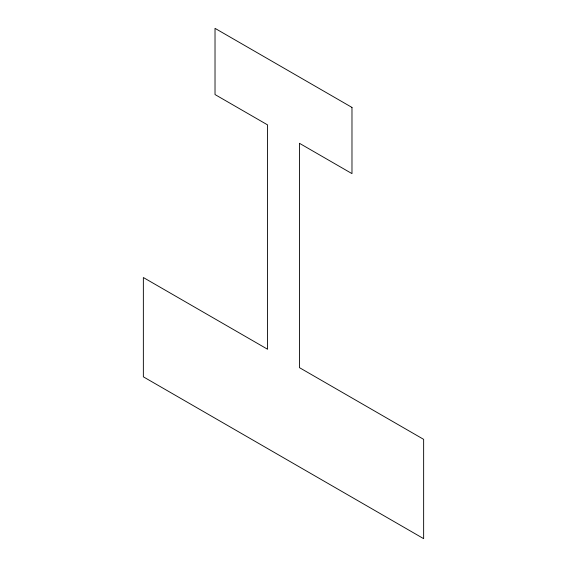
<?xml version="1.0" encoding="UTF-8"?>
<svg xmlns="http://www.w3.org/2000/svg" width="567" height="567" viewBox="0 0 567 567"><rect width="100%" height="100%" fill="white"/><g stroke="black" fill="none" stroke-linecap="round" stroke-linejoin="round"><path stroke-width="0.85" d="M351.979 107.425L215.021 28.35L215.021 94.554L267.574 124.896L267.574 349.244L143.359 277.525L143.359 376.828L423.641 538.65L423.641 439.347L299.426 367.629L299.426 143.281L351.979 173.622L351.979 107.425"/></g></svg>
